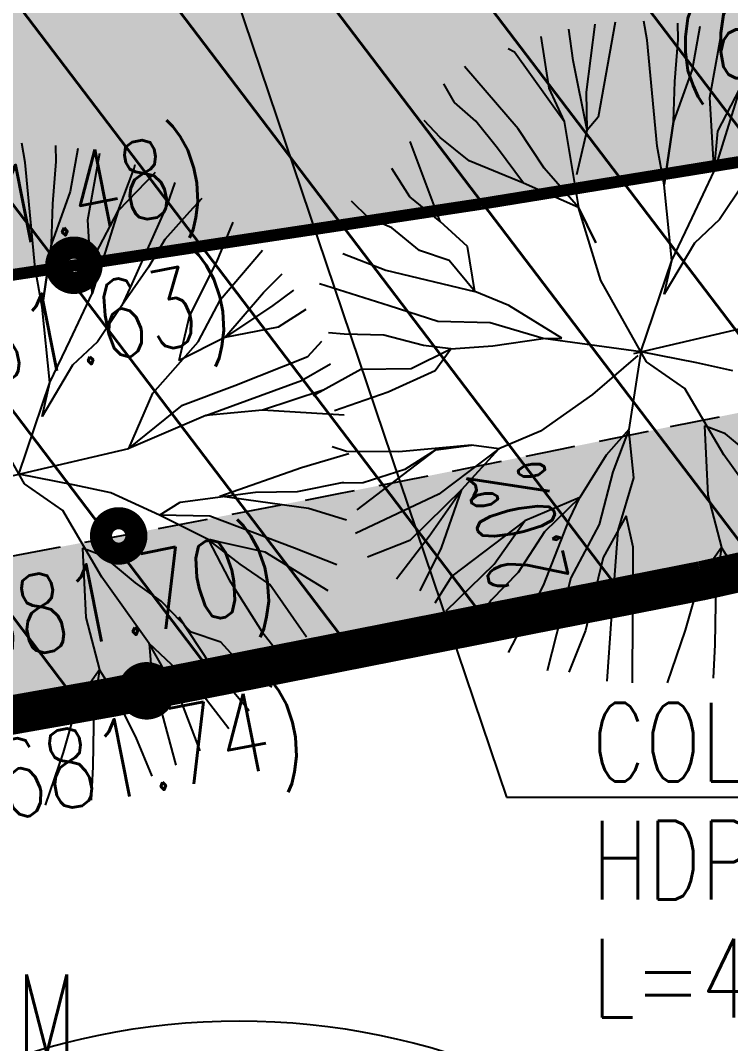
# Model space of a CAD drawing. Extents: x 352140 to 354978, y 6304672 to 6307963.
# Drawn here: x 352478.84 to 352487.87, y 6305970.32 to 6305983.32 of the extents above; entities that cross this region are included whole.
import ezdxf
from ezdxf import colors
from ezdxf.entities.mleader import LeaderData, LeaderLine
from ezdxf.enums import TextEntityAlignment as Align
from ezdxf.math import Vec2, Vec3

# ---------------------------------------------------------------- set-up
doc = ezdxf.new("R2010")
doc.units = 0
for name, pattern in [('CENTER', [50.800000000000004, 31.75, -6.35, 6.35, -6.35]), ('CONTINUOS', [0]), ('DASHDOT', [1, 0.5, -0.25, 0, -0.25]), ('DASHED', [19.049999999999997, 12.7, -6.35])]:
    doc.linetypes.add(name, pattern=pattern)
doc.layers.get('0').update_dxf_attribs({"linetype": 'CONTINUOUS'})
for name, color, linetype in [('00-S2_ALL AREA APORTANTES', 150, 'CONTINUOUS'), ('02_Geo ext_Acotamiento', 7, 'CONTINUOUS'), ('02_Geo ext_Eje', 4, 'CONTINUOUS'), ('02_Geo ext_Geometria', 2, 'CONTINUOUS'), ('03_Pav ext_Escurrimiento', 2, 'CONTINUOUS'), ('03_Pav ext_HCV', 34, 'CONTINUOUS'), ('03_Pav ext_Vereda HC', 42, 'CONTINUOUS'), ('03_Pav proy_Solera Tipo A', 1, 'CONTINUOUS'), ('03_S2_Pav ext_Borde vereda', 7, 'CONTINUOUS'), ('03_S3_Pav ext_Cota', 2, 'CONTINUOUS'), ('05_All ext_Txt', 4, 'CONTINUOUS'), ('Paisajismo', 253, 'CONTINUOUS')]:
    doc.layers.add(name, color=color, linetype=linetype)
doc.layers.add('0_ASD_LINEA OFICIAL', color=253, linetype='DASHDOT', lineweight=20)
doc.styles.add('JPG_2MM', font='simplex.shx', dxfattribs={"height": 1})
doc.styles.add('ROMANS', font='romans.shx', dxfattribs={"width": 0.75})
doc.dimstyles.new('Principal', dxfattribs={"dimscale": 0, "dimtxt": 2, "dimasz": 2, "dimexe": 1, "dimexo": 1, "dimtad": 1, "dimrnd": 0.05, "dimzin": 1, "dimtxsty": 'ROMANS', "dimcen": 2.5, "dimclrt": 2, "dimaunit": 2, "dimadec": 0, "dimazin": 0, "dimtfac": 1, "dimtmove": 0, "dimatfit": 3, "dimfxl": 1, "dimfxlon": 1, "dimarcsym": 0})

# ---------------------------------------------------------------- blocks, each defined once
blk = doc.blocks.new('_Dot')
at = {"color": 0, "linetype": 'ByBlock', "lineweight": -2}
blk.add_line((-0.5, 0), (-1, 0), dxfattribs=at)
at = {"color": 0, "linetype": 'ByBlock', "const_width": 0.5}
blk.add_lwpolyline([(-0.25, 0, 1), (0.25, 0, 1)], format="xyb", close=True, dxfattribs=at)
blk = doc.blocks.new('*D1356')
at = {"layer": '02_Geo ext_Acotamiento', "color": 0, "lineweight": -2, "transparency": 16777216}
blk.add_line((352474.0926318229, 6305972.204620175), (352473.118785715, 6305978.179346178), dxfattribs=at)
at = {"layer": '02_Geo ext_Acotamiento', "color": 0, "transparency": 16777216}
blk.add_solid([(352473.2832816129, 6305978.206158067), (352472.954289817, 6305978.152534289), (352472.9579143815, 6305979.166321564)], dxfattribs=at)
at = {"layer": '02_Geo ext_Acotamiento', "color": 2, "transparency": 16777216, "insert": (352474.5820595946, 6305974.84452452), "char_height": 1, "attachment_point": 5, "rotation": 279.2574751368675, "style": 'ROMANS'}
blk.add_mtext('R765,10', dxfattribs=at)
blk = doc.blocks.new('*D1358')
at = {"layer": '02_Geo ext_Acotamiento', "color": 0, "lineweight": -2, "transparency": 16777216}
blk.add_line((352489.9611560942, 6305989.048844459), (352491.1275495391, 6305983.108705287), dxfattribs=at)
at = {"layer": '02_Geo ext_Acotamiento', "color": 0, "transparency": 16777216}
blk.add_solid([(352491.2910931937, 6305983.140818381), (352490.9640058842, 6305983.076592193), (352491.3202281024, 6305982.127443358)], dxfattribs=at)
at = {"layer": '02_Geo ext_Acotamiento', "color": 2, "transparency": 16777216, "insert": (352491.3387423675, 6305986.744307509), "char_height": 1, "attachment_point": 5, "rotation": 281.1091435164316, "style": 'ROMANS'}
blk.add_mtext('R144,40', dxfattribs=at)
blk = doc.blocks.new('A$C27410629')
at = {"true_color": 0x136734, "transparency": 33554559}
h = blk.add_hatch(dxfattribs=at)
h.set_pattern_fill('ANSI31', color=116, scale=0.5)
h.set_pattern_definition([(45, (-8759.562515186517, -519.1035735587502), (-1.122532015133644, 1.122532015133644), [])])
h.paths.add_polyline_path([(137.5068959888558, 1252.464406617455, 0.1176268807227723), (109.8147584422568, 1254.193915082657, 0.06692451075002814), (94.44469839795602, 1249.334472017372, 0.3153492887079504), (64.30173641118381, 1196.270282113329, 0.02268268711599586), (65.7292635223912, 1185.310127003227), (112.3603922077091, 1218.953454515778), (153.4782689701005, 1161.962272479494), (172.1053089193083, 1139.480769404351), (187.9579650288579, 1141.807885415954), (193.565073162812, 1120.465553675225), (224.197974734232, 1050.129297271156), (250.6203797236194, 989.4787086543838), (268.1526288855184, 972.7353945672494, 7.254700715645028e-06), (291.4898137452492, 983.2987389690225), (238.1945199318034, 1105.633967029937), (205.2934048173047, 1181.112163638985), (177.0531538182076, 1197.651557407602)])
at = {"layer": '0_ASD_LINEA OFICIAL', "ltscale": 8}
blk.add_lwpolyline([(105.3969465088849, 1035.562361611197, 0.5, 0.5, 0.02907839639481551), (96.49739032833118, 1087.586790840495, 0.5, 0.5, 0), (93.67239595213323, 1099.099954622301, 0.5, 0.5, -0.02489181545741437), (93.1686848455247, 1101.536063994684, 0.5, 0.5, 0.02800017550214639), (85.58360530758229, 1125.976145468789, 0.5, 0.5, 0), (80.53034666677559, 1140.452970316577, 0.5, 0.5, -0.01403462392197003), (70.93430501161492, 1165.446933883542, 0.5, 0.5, -0.04113116294258884), (65.72926351752159, 1185.310126999917, 0.5, 0.5, -0.02268268711599493), (64.30173641118381, 1196.270282113328, 0.5, 0.5, -0.3153492887079679), (94.44469839795784, 1249.334472017374, 0.5, 0.5, -0.06692451075014695), (109.8147584422877, 1254.193915082663, 0.5, 0.5, -0.1176268807226383), (137.5068959888558, 1252.464406617455, 0.5, 0.5, -0.04427558294686633), (147.2508640152264, 1248.520743937503, 0.5, 0.5, 0), (172.0219517330806, 1234.851772024538, 0.5, 0.5, 0.01750675280627598), (184.8220180485951, 1228.362281347178, 0.5, 0.5, -0.01158997276834812), (202.0240396122099, 1219.429553328131, 0.5, 0.5, 0.08945083964984361), (234.6303973079339, 1209.248334625051, 0.5, 0.5, 0.02074857105791634), (245.5796070346114, 1209.119370963424, 0.5, 0.5, 0.0292650525021234), (260.9574949201233, 1210.479643781589, 0.5, 0.5, 0.01455169345075628), (283.5421609954101, 1214.484549576147, 0.5, 0.5, 0.03211360147220694), (329.8150799274445, 1226.935406510711, 0.5, 0.5, 0.007917335729782708)], format="xyseb", dxfattribs=at)
at = {"layer": '0_ASD_LINEA OFICIAL', "ltscale": 8, "const_width": 0.5}
blk.add_lwpolyline([(250.6203797236194, 989.4787086543838), (268.1526288854875, 972.7353945673531, 7.254700715664111e-06), (291.4898137452146, 983.2987389692971), (291.4898137452146, 983.2987389692971), (238.1945199318034, 1105.633967029937), (205.2934048173047, 1181.112163638985), (177.0531538182076, 1197.651557407602), (137.6146324061954, 1252.315079214)], format="xyb", dxfattribs=at)
blk = doc.blocks.new('*D1442')
at = {"layer": '02_Geo ext_Acotamiento', "color": 0, "lineweight": -2, "transparency": 16777216}
blk.add_line((352488.1045138871, 6305991.360616763), (352486.3127571843, 6305997.142946308), dxfattribs=at)
at = {"layer": '02_Geo ext_Acotamiento', "color": 0, "transparency": 16777216}
blk.add_solid([(352486.4719560309, 6305997.192276876), (352486.1535583376, 6305997.093615741), (352486.0167737762, 6305998.098139389)], dxfattribs=at)
at = {"layer": '02_Geo ext_Acotamiento', "color": 2, "transparency": 16777216, "insert": (352488.2236923871, 6305994.04286041), "char_height": 1, "attachment_point": 5, "rotation": 287.2165161879462, "style": 'ROMANS'}
blk.add_mtext('R102,70', dxfattribs=at)
blk = doc.blocks.new('1.0 - LO RECABARREN LOTEO PARQUE - VEGETACION PROPUESTA ETAPA MUNICIPAL')
at = {"layer": 'Paisajismo', "color": 251}
for p, q in [((352486.0358609969, 6305982.407527259), (352486.1444507035, 6305983.268457776)), ((352486.4004913498, 6305983.296344578), (352486.1826728124, 6305982.088292455)), ((352486.8077964616, 6305983.066117146), (352486.7667036263, 6305983.308895748)), ((352487.2013441923, 6305983.075956286), (352487.1974401588, 6305983.282727638)), ((352485.86742445, 6305982.806856479), (352485.8134095424, 6305983.208510738)), ((352487.4766307314, 6305983.241791515), (352487.3779508055, 6305982.694498279)), ((352487.6059420884, 6305982.336544607), (352487.7546748146, 6305983.181658629)), ((352485.4572669865, 6305983.112606925), (352485.5572533869, 6305982.456987982)), ((352486.9337712289, 6305981.72008998), (352486.8077964616, 6305983.066117146)), ((352487.1580386916, 6305982.540659861), (352487.2013441923, 6305983.075956286)), ((352485.1212644824, 6305982.913521074), (352485.0403603283, 6305982.955717412)), ((352485.752199269, 6305982.033088179), (352485.1212644824, 6305982.913521074)), ((352486.0449774369, 6305981.924688753), (352485.86742445, 6305982.806856479)), ((352485.1663899745, 6305981.941854664), (352484.4838445727, 6305982.730684203)), ((352487.3779508055, 6305982.694498279), (352487.1409265652, 6305982.032583313)), ((352484.3589347179, 6305982.274019904), (352484.2209128969, 6305982.511929529)), ((352487.1409265652, 6305982.032583313), (352487.1580386916, 6305982.540659861)), ((352485.5572533869, 6305982.456987982), (352485.752199269, 6305982.033088179)), ((352486.0449774369, 6305981.924688753), (352486.0358609969, 6305982.407527259)), ((352487.9876499742, 6305982.44942855), (352487.6602654931, 6305981.401018072)), ((352487.7040754128, 6305981.909598698), (352487.9876499742, 6305982.44942855)), ((352484.6304410526, 6305982.038630593), (352484.3589347179, 6305982.274019904)), ((352487.6602654931, 6305981.401018072), (352487.6059420884, 6305982.336544607)), ((352484.1763614527, 6305981.829031416), (352483.9711340819, 6305982.046536043)), ((352484.903962662, 6305981.696387265), (352484.6304410526, 6305982.038630593)), ((352485.752199269, 6305982.033088179), (352485.9330593649, 6305980.94082626)), ((352486.1826728124, 6305982.088292455), (352486.0449774369, 6305981.924688753)), ((352487.022573754, 6305981.228635151), (352487.1409265652, 6305982.032583313)), ((352487.1409265652, 6305982.032583313), (352487.022573754, 6305981.228635151)), ((352485.4963312817, 6305981.440333882), (352485.1663899745, 6305981.941854664)), ((352485.9148790928, 6305981.358719544), (352486.0449774369, 6305981.924688753)), ((352487.6602654931, 6305981.401018072), (352487.7040754128, 6305981.909598698)), ((352478.89949069, 6305981.513574247), (352478.8583978546, 6305981.756352849)), ((352479.2930384206, 6305981.523413387), (352479.2891343872, 6305981.730184739)), ((352484.1763886676, 6305980.762382404), (352483.7938259252, 6305981.777485574)), ((352484.5439473806, 6305981.534089557), (352484.1763614527, 6305981.829031416)), ((352487.022573754, 6305981.228635151), (352486.9337712289, 6305981.72008998)), ((352479.5683249598, 6305981.689248616), (352479.4696450339, 6305981.14195538)), ((352479.6976363168, 6305980.784001708), (352479.8463690429, 6305981.629115731)), ((352485.2328974752, 6305981.248291975), (352484.903962662, 6305981.696387265)), ((352479.0254654573, 6305980.167547082), (352478.89949069, 6305981.513574247)), ((352479.2497329199, 6305980.988116962), (352479.2930384206, 6305981.523413387)), ((352480.2828275504, 6305981.435206383), (352480.2991354355, 6305981.487429099)), ((352485.2328974752, 6305981.248291975), (352484.5439473806, 6305981.534089557)), ((352480.0793442026, 6305980.896885651), (352480.2828275504, 6305981.435206383)), ((352480.551131094, 6305981.383754862), (352480.0793442026, 6305980.896885651)), ((352483.7883183305, 6305981.077062535), (352483.5603270459, 6305981.435016207)), ((352485.9330593649, 6305980.94082626), (352485.4963312817, 6305981.440333882)), ((352487.3776997141, 6305980.807759696), (352487.6602654931, 6305981.401018072)), ((352480.8011566466, 6305981.260025855), (352480.6998421774, 6305980.96392817)), ((352485.9330593649, 6305980.94082626), (352485.2328974752, 6305981.248291975)), ((352487.1208230053, 6305980.268430849), (352487.022573754, 6305981.228635151)), ((352488.0370431176, 6305981.247789271), (352487.7252598515, 6305980.787596631)), ((352479.4696450339, 6305981.14195538), (352479.2326207935, 6305980.480040414)), ((352484.1763886676, 6305980.762382404), (352483.7883183305, 6305981.077062535)), ((352479.2326207935, 6305980.480040414), (352479.2497329199, 6305980.988116962)), ((352480.6998421774, 6305980.96392817), (352480.2560424547, 6305979.969401493)), ((352481.1471335987, 6305981.053165106), (352480.9875312091, 6305980.887310816)), ((352483.2649179822, 6305980.810276385), (352483.0473094275, 6305981.019958016)), ((352486.1552074594, 6305980.490714736), (352485.9330593649, 6305980.94082626)), ((352485.9330593649, 6305980.94082626), (352486.1552074594, 6305980.490714736)), ((352486.2176798967, 6305980.010863067), (352485.9330593649, 6305980.94082626)), ((352480.0793442026, 6305980.896885651), (352479.7519597214, 6305979.848475173)), ((352479.7957696412, 6305980.357055799), (352480.0793442026, 6305980.896885651)), ((352480.9875312091, 6305980.887310816), (352480.6737303835, 6305980.533975221)), ((352483.5611023215, 6305980.682248157), (352483.2649179822, 6305980.810276385)), ((352487.1208230053, 6305980.268430849), (352487.3776997141, 6305980.807759696)), ((352479.7519597214, 6305979.848475173), (352479.6976363168, 6305980.784001708)), ((352481.3367688174, 6305980.251437216), (352481.5430873725, 6305980.754752561)), ((352483.9137040739, 6305980.394945507), (352483.5611023215, 6305980.682248157)), ((352484.524249875, 6305980.446943087), (352484.1763886676, 6305980.762382404)), ((352487.7252598515, 6305980.787596631), (352487.4104502436, 6305980.48768956)), ((352479.1142679824, 6305979.676092252), (352479.2326207935, 6305980.480040414)), ((352479.2326207935, 6305980.480040414), (352479.1142679824, 6305979.676092252)), ((352480.6737303835, 6305980.533975221), (352480.4667140456, 6305980.182655817)), ((352484.617903371, 6305979.873762664), (352484.524249875, 6305980.446943087)), ((352487.4104502436, 6305980.48768956), (352487.0221065265, 6305979.838986428)), ((352479.7519597214, 6305979.848475173), (352479.7957696412, 6305980.357055799)), ((352481.3824669322, 6305979.772365519), (352481.9143930608, 6305980.397466667)), ((352482.9371022834, 6305980.356600134), (352483.4841128701, 6305980.145548178)), ((352484.2899795659, 6305980.268429473), (352483.9137040739, 6305980.394945507)), ((352479.1142679824, 6305979.676092252), (352479.0254654573, 6305980.167547082)), ((352480.4667140456, 6305980.182655817), (352480.128737346, 6305979.695246372)), ((352480.9877956392, 6305979.560582662), (352481.3367688174, 6305980.251437216)), ((352484.617903371, 6305979.873762664), (352484.2899795659, 6305980.268429473)), ((352486.7274656488, 6305979.104901094), (352487.1208230053, 6305980.268430849)), ((352487.0221065265, 6305979.838986428), (352487.1208230053, 6305980.268430849)), ((352481.927407943, 6305979.860080085), (352482.1655797361, 6305980.097271711)), ((352483.4841128701, 6305980.145548178), (352484.617903371, 6305979.873762664)), ((352480.2560424547, 6305979.969401493), (352480.128737346, 6305979.695246372)), ((352482.3124424993, 6305979.891607477), (352482.0313509239, 6305979.680913702)), ((352483.5263714223, 6305979.692810819), (352482.6398360211, 6305979.970035384)), ((352486.797978064, 6305978.979590477), (352486.2176798967, 6305980.010863067)), ((352479.4693939424, 6305979.255216797), (352479.7519597214, 6305979.848475173)), ((352481.09889243, 6305979.232532592), (352481.3824669322, 6305979.772365519)), ((352481.435421457, 6305979.287278092), (352481.927407943, 6305979.860080085)), ((352484.617903371, 6305979.873762664), (352484.617903371, 6305979.873762664)), ((352485.0485787165, 6305979.694829255), (352484.617903371, 6305979.873762664)), ((352479.2125172336, 6305978.71588795), (352479.1142679824, 6305979.676092252)), ((352480.128737346, 6305979.695246372), (352479.8169540799, 6305979.235053732)), ((352482.0313509239, 6305979.680913702), (352481.435421457, 6305979.287278092)), ((352482.4668109875, 6305979.642753386), (352482.1167087461, 6305979.420894727)), ((352484.144426829, 6305979.490689998), (352483.5263714223, 6305979.692810819)), ((352485.724062659, 6305979.279999381), (352485.0485787165, 6305979.694829255)), ((352480.8576972846, 6305978.994613966), (352480.9877956392, 6305979.560582662)), ((352482.1167087461, 6305979.420894727), (352481.435421457, 6305979.287278092)), ((352484.812344834, 6305979.47657866), (352484.144426829, 6305979.490689998)), ((352485.4837936575, 6305979.27546288), (352484.812344834, 6305979.47657866)), ((352486.6357804265, 6305979.083423176), (352488.1247351127, 6305979.432221441)), ((352479.2125172336, 6305978.71588795), (352479.4693939424, 6305979.255216797)), ((352481.435421457, 6305979.287278092), (352480.8576972846, 6305978.994613966)), ((352482.4911482005, 6305979.04502939), (352482.6694601905, 6305979.240640808)), ((352482.95647472, 6305979.330567989), (352482.7550458657, 6305979.346889863)), ((352483.4594772862, 6305979.319939594), (352482.95647472, 6305979.330567989)), ((352483.9647585913, 6305979.188601437), (352483.4594772862, 6305979.319939594)), ((352484.8445887187, 6305979.183224281), (352485.4837936575, 6305979.27546288)), ((352485.4837936575, 6305979.27546288), (352485.724062659, 6305979.279999381)), ((352486.7274656488, 6305979.104901094), (352485.4837936575, 6305979.27546288)), ((352479.8169540799, 6305979.235053732), (352479.5021444719, 6305978.935146661)), ((352480.523673069, 6305978.580301076), (352481.09889243, 6305979.232532592)), ((352483.808467689, 6305978.896423506), (352484.3111640047, 6305979.146427406)), ((352484.3111640047, 6305979.146427406), (352483.9647585913, 6305979.188601437)), ((352484.1115704137, 6305978.869366121), (352484.3111640047, 6305979.146427406)), ((352484.3111640047, 6305979.146427406), (352484.8445887187, 6305979.183224281)), ((352481.5633270281, 6305978.680103599), (352482.4911482005, 6305979.04502939)), ((352486.6896781457, 6305979.057718568), (352486.1114325037, 6305978.565769548)), ((352486.7274656488, 6305979.104901094), (352486.5738495998, 6305978.120194526)), ((352487.4392005031, 6305978.964975104), (352486.7274656488, 6305979.104901094)), ((352487.2850731647, 6305978.64137654), (352486.797978064, 6305978.979590477)), ((352479.5021444719, 6305978.935146661), (352479.1138007549, 6305978.28644353)), ((352482.411092111, 6305978.742186827), (352482.7823984536, 6305978.955159201)), ((352482.5597820617, 6305978.552158668), (352483.1677496097, 6305978.884326155)), ((352483.1677496097, 6305978.884326155), (352483.808467689, 6305978.896423506)), ((352483.5133614614, 6305978.596440259), (352484.1115704137, 6305978.869366121)), ((352487.895058274, 6305978.86668698), (352487.4392005031, 6305978.964975104)), ((352478.8191598772, 6305977.552358195), (352479.2125172336, 6305978.71588795)), ((352479.1138007549, 6305978.28644353), (352479.2125172336, 6305978.71588795)), ((352481.1966372621, 6305978.299044089), (352482.411092111, 6305978.742186827)), ((352480.900452921, 6305978.427072318), (352481.5633270281, 6305978.680103599)), ((352482.6860940825, 6305978.621129587), (352481.916435486, 6305978.366082117)), ((352482.8339734107, 6305978.362233275), (352483.5133614614, 6305978.596440259)), ((352487.7817516475, 6305977.795593168), (352487.2850731647, 6305978.64137654)), ((352478.8896722923, 6305977.427047579), (352478.3093741251, 6305978.458320168)), ((352480.2164293411, 6305977.879678542), (352480.523673069, 6305978.580301076)), ((352486.1114325037, 6305978.565769548), (352485.4525935175, 6305978.099024173)), ((352480.2164293411, 6305977.879678542), (352480.900452921, 6305978.427072318)), ((352481.916435486, 6305978.366082117), (352481.1966372621, 6305978.299044089)), ((352481.916435486, 6305978.366082117), (352481.1966372621, 6305978.299044089)), ((352482.9563158083, 6305978.300055645), (352481.916435486, 6305978.366082117)), ((352481.1966372621, 6305978.299044089), (352480.2164293411, 6305977.879678542)), ((352485.4525935175, 6305978.099024173), (352484.922697276, 6305977.875228961)), ((352486.5738495998, 6305978.120194526), (352486.2862399193, 6305977.794078768)), ((352486.5738495998, 6305978.120194526), (352486.3703639653, 6305977.581876827)), ((352486.5738495998, 6305978.120194526), (352486.5738495998, 6305978.120194526)), ((352486.638843899, 6305977.50677616), (352486.5738495998, 6305978.120194526)), ((352487.5344211867, 6305978.16505633), (352487.5777616497, 6305977.283988193)), ((352487.8034033137, 6305978.063239822), (352487.5344211867, 6305978.16505633)), ((352488.2104094908, 6305977.723513732), (352487.8034033137, 6305978.063239822)), ((352478.7274746549, 6305977.530880277), (352480.2164293411, 6305977.879678542)), ((352482.4118790164, 6305977.635302084), (352483.0150577656, 6305977.816084544)), ((352482.9845837618, 6305977.841814693), (352482.8025001292, 6305977.898753434)), ((352483.6484254503, 6305977.834223602), (352482.9845837618, 6305977.841814693)), ((352483.1192679055, 6305977.0997159), (352484.1218013462, 6305977.860107304)), ((352484.5746350044, 6305977.922104793), (352483.6484254503, 6305977.834223602)), ((352484.1218013462, 6305977.860107304), (352483.7258917492, 6305977.612119636)), ((352484.1218013462, 6305977.860107304), (352484.5746350044, 6305977.922104793)), ((352484.5746350044, 6305977.922104793), (352484.1218013462, 6305977.860107304)), ((352484.922697276, 6305977.875228961), (352484.1590891306, 6305977.299610307)), ((352484.4517427108, 6305977.358583448), (352484.922697276, 6305977.875228961)), ((352484.922697276, 6305977.875228961), (352484.5746350044, 6305977.922104793)), ((352486.2862399193, 6305977.794078768), (352485.9492720003, 6305977.2532408)), ((352488.3852169063, 6305976.951822952), (352487.7817516475, 6305977.795593168)), ((352479.5308947315, 6305977.412432205), (352478.8191598772, 6305977.552358195)), ((352481.3728819421, 6305977.273552049), (352482.4118790164, 6305977.635302084)), ((352483.7258917492, 6305977.612119636), (352483.1949867288, 6305977.441752947)), ((352486.3703639653, 6305977.581876827), (352486.1960981012, 6305976.910490362)), ((352479.376767393, 6305977.088833641), (352478.8896722923, 6305977.427047579)), ((352482.3632513687, 6305977.332289258), (352482.9485563016, 6305977.450235498)), ((352483.1949867288, 6305977.441752947), (352482.9013265954, 6305977.436208372)), ((352486.4378802432, 6305976.834885615), (352486.638843899, 6305977.50677616)), ((352479.9867525023, 6305977.314144081), (352479.5308947315, 6305977.412432205)), ((352480.606321107, 6305977.031878937), (352479.9867525023, 6305977.314144081)), ((352480.8702615616, 6305977.197205088), (352481.8293200081, 6305977.32220814)), ((352481.8293200081, 6305977.32220814), (352482.3632513687, 6305977.332289258)), ((352484.1590891306, 6305977.299610307), (352483.1003076557, 6305976.7985914)), ((352484.4517427108, 6305977.358583448), (352483.7903264129, 6305976.70987716)), ((352484.035694649, 6305976.762804803), (352484.4517427108, 6305977.358583448)), ((352484.1943236919, 6305976.616877767), (352484.4517427108, 6305977.358583448)), ((352480.606321107, 6305977.031878937), (352480.8702615616, 6305977.197205088)), ((352482.502174922, 6305977.11374471), (352481.3728819421, 6305977.273552049)), ((352485.9492720003, 6305977.2532408), (352485.2538055669, 6305976.958888511)), ((352485.9492720003, 6305977.2532408), (352485.5035020306, 6305976.817243689)), ((352485.8167427195, 6305976.969517287), (352485.9492720003, 6305977.2532408)), ((352487.5777616497, 6305977.283988193), (352487.7505515075, 6305976.619154461)), ((352479.8734458758, 6305976.243050269), (352479.376767393, 6305977.088833641)), ((352481.2263963006, 6305976.722901111), (352480.606321107, 6305977.031878937)), ((352481.2475436052, 6305977.017260489), (352480.606321107, 6305977.031878937)), ((352482.982460069, 6305976.967514461), (352482.502174922, 6305977.11374471)), ((352482.3234765698, 6305976.609994538), (352481.2475436052, 6305977.017260489)), ((352485.2538055669, 6305976.958888511), (352484.3217902858, 6305976.257026096)), ((352484.861963535, 6305976.408103403), (352485.2538055669, 6305976.958888511)), ((352485.4905330635, 6305976.138214706), (352485.8167427195, 6305976.969517287)), ((352486.1960981012, 6305976.910490362), (352485.8349565949, 6305976.235575511)), ((352486.5397593005, 6305977.023419609), (352486.2480617451, 6305976.494650357)), ((352486.6277757137, 6305976.622572495), (352486.5397593005, 6305977.023419609)), ((352485.5035020306, 6305976.817243689), (352485.16602975, 6305976.303118445)), ((352486.3522779632, 6305975.710867316), (352486.4378802432, 6305976.834885615)), ((352481.949493759, 6305976.55992281), (352481.2263963006, 6305976.722901111)), ((352481.2263963006, 6305976.722901111), (352481.4935387772, 6305976.209181149)), ((352481.6328958887, 6305976.409887702), (352481.2263963006, 6305976.722901111)), ((352483.7903264129, 6305976.70987716), (352483.251292715, 6305976.498445232)), ((352483.618637803, 6305976.220454683), (352484.035694649, 6305976.762804803)), ((352479.6261154151, 6305976.612513431), (352479.6694558781, 6305975.731445294)), ((352479.895097542, 6305976.510696923), (352479.6261154151, 6305976.612513431)), ((352480.3021037192, 6305976.170970833), (352479.895097542, 6305976.510696923)), ((352482.753065969, 6305976.069289237), (352481.949493759, 6305976.55992281)), ((352482.861991445, 6305976.398831604), (352482.3234765698, 6305976.609994538)), ((352483.9231109286, 6305976.068369737), (352484.1943236919, 6305976.616877767)), ((352486.6224743256, 6305974.902034513), (352486.6277757137, 6305976.622572495)), ((352487.7505515075, 6305976.619154461), (352487.4797782938, 6305976.236150147)), ((352487.7505515075, 6305976.619154461), (352487.6790372411, 6305976.163498321)), ((352487.8993222953, 6305976.38494935), (352487.7505515075, 6305976.619154461)), ((352482.0116910745, 6305976.149801855), (352481.6328958887, 6305976.409887702)), ((352484.2497276361, 6305975.812905953), (352484.861963535, 6305976.408103403)), ((352486.2480617451, 6305976.494650357), (352486.0242764096, 6305975.564654406)), ((352484.3217902858, 6305976.257026096), (352484.1070938186, 6305975.910839618)), ((352485.16602975, 6305976.303118445), (352484.825531131, 6305975.949278772)), ((352480.4769111347, 6305975.399280054), (352479.8734458758, 6305976.243050269)), ((352480.627001184, 6305975.936589594), (352480.3021037192, 6305976.170970833)), ((352481.4935387772, 6305976.209181149), (352481.9081715359, 6305975.552869731)), ((352482.4767887159, 6305975.479470849), (352482.0116910745, 6305976.149801855)), ((352485.0440743738, 6305975.284516161), (352485.4905330635, 6305976.138214706)), ((352485.8349565949, 6305976.235575511), (352485.5367918857, 6305975.054096266)), ((352487.4797782938, 6305976.236150147), (352487.291264765, 6305975.568450769)), ((352487.6790372411, 6305976.163498321), (352487.6669667871, 6305975.388279114)), ((352481.0083205184, 6305975.542934018), (352480.627001184, 6305975.936589594)), ((352484.825531131, 6305975.949278772), (352484.5137478632, 6305975.489086132)), ((352479.6694558781, 6305975.731445294), (352479.8422457358, 6305975.066611562)), ((352481.2523070964, 6305975.137977458), (352480.8589184651, 6305975.734313333)), ((352486.297755727, 6305974.922741357), (352486.3522779632, 6305975.710867316)), ((352481.3845937814, 6305975.416417942), (352481.0083205184, 6305975.542934018)), ((352481.9081715359, 6305975.552869731), (352482.2490885978, 6305975.121165145)), ((352486.0242764096, 6305975.564654406), (352485.8129986155, 6305975.037403041)), ((352487.291264765, 6305975.568450769), (352487.0625409893, 6305974.899992185)), ((352481.1180303835, 6305974.793309379), (352480.4769111347, 6305975.399280054)), ((352480.4769111347, 6305975.399280054), (352480.511084826, 6305974.983104671)), ((352480.8637765604, 6305974.711766019), (352480.4769111347, 6305975.399280054)), ((352481.7664153056, 6305974.996046525), (352481.3845937814, 6305975.416417942)), ((352487.6669667871, 6305975.388279114), (352487.648341461, 6305974.96034689)), ((352481.7462200582, 6305974.54353906), (352481.2523070964, 6305975.137977458)), ((352479.8422457358, 6305975.066611562), (352479.5714725222, 6305974.683607249)), ((352479.8422457358, 6305975.066611562), (352479.7707314695, 6305974.610955422)), ((352479.9910165236, 6305974.832406451), (352479.8422457358, 6305975.066611562)), ((352480.511084826, 6305974.983104671), (352480.8162534495, 6305973.852800392)), ((352482.0352206824, 6305974.844579849), (352481.7664153056, 6305974.996046525)), ((352480.304365258, 6305974.214433797), (352479.9910165236, 6305974.832406451)), ((352481.1254809459, 6305974.037248836), (352480.8637765604, 6305974.711766019)), ((352481.4890349653, 6305974.317303658), (352481.1180303835, 6305974.793309379)), ((352479.5714725222, 6305974.683607249), (352479.3829589934, 6305974.015907871)), ((352479.7707314695, 6305974.610955422), (352479.7586610154, 6305973.835736215)), ((352480.5149105592, 6305973.715272905), (352480.304365258, 6305974.214433797)), ((352479.3829589934, 6305974.015907871), (352479.1542352177, 6305973.347449286)), ((352479.7586610154, 6305973.835736215), (352479.7400356894, 6305973.407803991))]:
    blk.add_line(p, q, dxfattribs=at)

msp = doc.modelspace()

# ---------------------------------------------------------------- hatches: boundary and pattern name
at = {"layer": '00-S2_ALL AREA APORTANTES', "linetype": 'DASHED', "lineweight": 40, "ltscale": 0.25}
h = msp.add_hatch(dxfattribs=at)
h.set_pattern_fill('ANSI31', color=82, scale=0.5, angle=82.24516604670926)
h.set_pattern_definition([(127.2451660467093, (0, 0), (-1.263734244477452, -0.9607975902004564), [])])
edge = h.paths.add_edge_path()
edge.add_arc((352413.8134982, 6306342.279044189), 360.9256369797264, 281.37553713483646, 284.3019380296664, ccw=False)
edge.add_arc((352407.4100762531, 6306362.190923826), 381.7165956988526, 278.3879467823999, 281.72831033141125, ccw=False)
edge.add_arc((352445.6213531102, 6306102.766563288), 119.4932268765314, 277.3612650986669, 278.40759328874447, ccw=False)
edge.add_line((352460.9314402923, 6305984.258198605), (352462.5330051501, 6305971.861223469))
edge.add_arc((352445.6213557394, 6306102.766504142), 131.9931679817254, 277.3612674818978, 278.4075959154779)
edge.add_arc((352407.4227247122, 6306362.119686132), 394.1442742105093, 278.3882614798632, 281.7230285932214)
edge.add_arc((352413.8134982497, 6306342.279043974), 373.4256367593062, 281.3814494473771, 284.3019380304471)
edge.add_line((352506.0615015624, 6305980.426847527), (352507.8228342526, 6305980.87996712))
edge.add_line((352507.8228342526, 6305980.87996712), (352504.6702179839, 6305992.999751406))
edge.add_line((352504.6702179839, 6305992.999751406), (352502.973604193, 6305992.539439728))
at = {"layer": '03_Pav ext_HCV'}
h = msp.add_hatch(dxfattribs=at)
h.set_pattern_fill('SWAMP', color=256, scale=0.025, angle=-5.87842838446813e-10, style=0)
h.set_pattern_definition([(359.9999999994121, (0, 0), (0.3175000000056422, 0.5499261309017425), [0.079375, -0.555625]), (90, (0.0396875, -4.071855352894005e-13), (-0.3174999999943578, 0.5499261309082575), [0.0396875, -1.06016476181]), (90, (0.049609375, -5.089819191117507e-13), (-0.3174999999943578, 0.5499261309082575), [0.03175, -1.06810226181]), (90, (0.029765625, -3.053891514670504e-13), (-0.3174999999943578, 0.5499261309082575), [0.03175, -1.06810226181]), (59.99999999941215, (0.05953125000000001, -6.107783029341008e-13), (-0.3174999995629745, 0.5499261311573168), [0.0254, -0.6096]), (119.9999999994121, (0.01984375, -2.035927676447003e-13), (-0.6349999995686166, 2.555744082988348e-10), [0.0254, -0.6095999999999999])])
h.paths.add_polyline_path([(352360.868372727, 6306028.31840835, 0.2867501767208371), (352276.1412867496, 6306023.175510557, 0.01869958964940587), (352271.7705830562, 6306019.63894139, 0.1387730875209856), (352249.4208122046, 6305985.325619695, 0.08211699766830355), (352247.1096555825, 6305968.544474194), (352254.11489188, 6305968.473110226, -0.0849190631894005), (352256.1782145034, 6305983.480684427, -0.1378571209184878), (352276.3741181307, 6306014.365663016, -0.08216666129112944), (352277.762515263, 6306015.224032857), (352283.6096528716, 6306017.625902134, -0.7562922686620178), (352284.3226251645, 6306016.717655372), (352280.5182882363, 6306011.50930614, -0.05613840177760803), (352279.7611070714, 6306010.685063163, 0.1378525137337985), (352260.9870741788, 6305982.104565816), (352259.4697379309, 6305977.322016968, 0.03125424276533748), (352257.2518488735, 6305968.441153317), (352264.3677510897, 6305968.368661969, -0.02665530429574394), (352266.1419831768, 6305975.205145839), (352267.6593194248, 6305979.987694686, -0.1347586241790884), (352283.8411908795, 6306004.95120816, 0.05309188545623043), (352286.6875024904, 6306008.087643748), (352291.8375113436, 6306015.138292825, -0.1315344263085925), (352295.8643306832, 6306018.383788061, -0.2245901210606135), (352352.3677380227, 6306016.96834866, -0.1771469914567127), (352353.7775416014, 6306015.464844507), (352355.0256382796, 6306012.534005799, 0.1587547824207233), (352356.2473872155, 6306011.133888852), (352356.61527247, 6306010.904603812, 0.03127920765357715), (352404.2635354987, 6305985.296902456, 0.1549179150466921), (352406.0652175725, 6305985.073782303), (352409.3647523095, 6305985.688455695, -0.1516099281221849), (352411.13108648, 6305985.481296828, 0.09607903957190114), (352450.5630709757, 6305976.410355219, 0.02015954793188863), (352451.6638567296, 6305976.417867715, 0.03045081609371835), (352465.8170346431, 6305977.967684446, -0.006248532946582673), (352484.699637598, 6305980.9866748, 0.02063806963239873), (352496.4057222297, 6305983.221488672, 0.002065357639369774), (352497.5663418849, 6305983.498192595), (352495.9099347821, 6305990.600186132), (352492.9982529592, 6305990.597078585, -0.7874431456719597), (352492.7225948891, 6305991.73057545), (352495.3422021209, 6305993.034390673), (352493.6820656086, 6306000.152374386, 0.03088089592298866), (352481.5194309896, 6305996.589871377, -0.06443924997046216), (352455.7354173818, 6305990.740502411), (352459.2428169689, 6305990.830949344), (352455.7354173818, 6305990.740502411, -0.01148082269427051), (352451.0179998683, 6305990.402995264, -0.02776823934322075), (352440.8206754049, 6305991.327020614), (352444.24992591, 6305990.587070875), (352440.8206754049, 6305991.327020614, -0.07020690110198488), (352416.0878331155, 6305998.601983743), (352416.6023085983, 6305998.041795899), (352413.0038271977, 6305999.99411206, -0.03572216795586271)])
at = {"layer": '03_Pav ext_Vereda HC'}
h = msp.add_hatch(dxfattribs=at)
h.set_pattern_fill('DOTS', color=256, scale=0.2, style=0)
h.set_pattern_definition([(0, (0, 0), (0.15875, 0.3175), [0, -0.3175])])
h.paths.add_polyline_path([(352533.7781987465, 6305988.647630177, 0.001234498587345054), (352535.675126165, 6305989.286498093), (352535.0273047538, 6305991.17866681, -0.001236873237655371), (352533.135689451, 6305990.541615871, -0.02053009870907239), (352503.8853697219, 6305981.940228953), (352503.2840382411, 6305984.518491437), (352499.4039184833, 6305983.544208242), (352499.9993888386, 6305980.991075858, -0.008887102906639828), (352487.1047705442, 6305978.156272031, -0.01455549524336389), (352464.6282001356, 6305974.170378275, -0.008990183444713605), (352459.9926205119, 6305973.570179023), (352460.1984365283, 6305971.58073849, 0.009019331760126793), (352464.9206284034, 6305972.191872346, 0.01455169346436648), (352487.5052945014, 6305976.196778146, 0.03211359260083807)])
h.paths.add_polyline_path([(352453.0159213872, 6305972.983824089, -0.006800505392013569), (352449.4833227422, 6305972.830716716, -0.009066641678675507), (352444.7696182578, 6305972.776126778), (352444.5771080579, 6305970.777466943, 0.01638310348206576), (352453.2219476647, 6305970.992351152)])
h.paths.add_polyline_path([(352389.6460369565, 6305991.879874823, -0.01753322086345317), (352376.9513572304, 6305998.31509122), (352352.1532079588, 6306011.99899601, 0.04440363374849853), (352342.0535807689, 6306016.089608755, 0.1133237876608219), (352314.4714570942, 6306018.047333277), (352314.9360717349, 6306016.097052595, -0.1572406347358349), (352351.2139975071, 6306010.232972499), (352375.9850852466, 6305996.564000573, 0.01750636999426037), (352388.7848668274, 6305990.074641938, -0.0115901603268221), (352405.9871731158, 6305981.141781882, 0.08676206377402094), (352437.5751283566, 6305971.093253941), (352437.7670282808, 6305973.085577833, -0.0864982168626583), (352406.9311932966, 6305982.905094895, 0.01159024218480682)])
h.paths.add_polyline_path([(352298.9308368328, 6306011.291528256, -0.04076991370934013), (352308.0869286793, 6306014.635858133), (352307.6251471448, 6306016.57596012, 0.04303443395370096), (352297.5531387314, 6306012.854879401, 0.2722251189562815), (352266.1428912832, 6305966.550484804), (352264.4334961653, 6305966.567898809, 0.01531595787327513), (352263.8567137016, 6305962.573567073), (352266.0299973136, 6305962.551427328, 0.02154698335859366), (352266.2729303729, 6305957.80291892, 0.06328346041658212), (352273.0108519612, 6305926.495241333, 0.007703608626722357), (352278.1261176605, 6305912.650623268), (352279.9891282905, 6305913.378097652, -0.007677046379327455), (352274.9122720578, 6305927.117035691, -0.06339052285138146), (352268.2648698924, 6305957.982510693, -0.3183358391945924)])

# ---------------------------------------------------------------- linework, layer by layer
at = {"layer": '02_Geo ext_Eje', "linetype": 'CENTER', "ltscale": 0.1, "const_width": 0.3, "flags": 128}
msp.add_lwpolyline([(352349.7941651538, 6305360.986179136), (352333.730647102, 6305385.38433976), (352322.6458402493, 6305532.966928915), (352325.4724959098, 6305533.689154229), (352324.9782857499, 6305541.216464717, -0.0430730453013547), (352325.4043864983, 6305548.019489972), (352326.0198571174, 6305553.01487301, 0.05674665632110694), (352326.2788606426, 6305558.677124443, 0.05308272784427227), (352322.9614058803, 6305581.537460914, -0.01173297564317641), (352321.9004653953, 6305586.060311737, -0.03774260609729224), (352321.6830361507, 6305587.704308246), (352320.6277056487, 6305606.515025469), (352318.8943534349, 6305637.411035581), (352316.7892697772, 6305667.786964302, -0.01839968131736236), (352316.3436445606, 6305681.538049384, 0.0170041331631064), (352316.1500777049, 6305688.998236747), (352315.31378516, 6305703.522596605), (352312.6918374834, 6305750.37859157), (352311.4519553233, 6305772.385277696, 0.01375160255981204), (352309.3617608073, 6305797.274554484, 0.02907839639481551), (352300.4622046267, 6305849.298983713), (352297.6372102505, 6305860.812147494, -0.02489181545741437), (352297.1334991439, 6305863.248256867, 0.02800017550214639), (352289.5484196059, 6305887.688338341), (352284.4951609651, 6305902.165163189, -0.01403462392197003), (352274.89911931, 6305927.159126756, -0.04113116294258884), (352269.6940778159, 6305947.022319873, -0.02268268711599493), (352268.2665507096, 6305957.982474986, -0.3153492887079679), (352298.4095126963, 6306011.04666489, -0.06692451075014695), (352313.7795727407, 6306015.906107956, -0.1176268807226383), (352341.4717102872, 6306014.17659949, -0.04427558294686633), (352351.2156783136, 6306010.23293681), (352375.9867660315, 6305996.563964897, 0.01750675280627598), (352388.786832347, 6305990.07447422, -0.01158997276834812), (352405.9888539106, 6305981.141746201, 0.08945083964984361), (352438.5952116063, 6305970.960527497, 0.02074857105791634), (352449.544421333, 6305970.831563836, 0.0292650525021234), (352464.9223092185, 6305972.191836654, 0.01455169345075628), (352487.5069752938, 6305976.196742449, 0.03211360147220694), (352533.7798942258, 6305988.647599383, 0.007917335729782708), (352545.8890500274, 6305992.906879501, -0.04034445951146756), (352609.0597757554, 6306011.041688719), (352610.0312597433, 6306011.236337244), (352708.3522053605, 6306025.119196359)], format="xyb", dxfattribs=at)
at = {"layer": '02_Geo ext_Geometria'}
msp.add_circle((352481.6191331109, 6305961.753892669), 8.850000000031127, dxfattribs=at)
at = {"layer": '03_Pav ext_Escurrimiento'}
msp.add_lwpolyline([(352484.117647126, 6305977.607011601, 0, 0.399872795364281, 0), (352484.3068585849, 6305976.74480266, 0, 0, 0), (352484.5098959809, 6305975.819590992, 0, 0, 0)], format="xyseb", dxfattribs=at)
at = {"layer": '03_Pav proy_Solera Tipo A', "linetype": 'CONTINUOS', "ltscale": 0.1}
msp.add_lwpolyline([(352264.0281204327, 6305966.572028466, 0.15, 0.15, -0.0335574034112401), (352266.1419831758, 6305975.205145836, 0.15, 0.15, 0), (352267.6593194267, 6305979.987694693, 0.15, 0.15, -0.1347579434719228), (352283.8410786806, 6306004.951108202, 0.15, 0.15, 0.05309515856015185), (352286.6875678708, 6306008.087733258, 0.15, 0.15, 0), (352291.8374797381, 6306015.138249555, 0.15, 0.15, -0.1315357890935337), (352295.8643306838, 6306018.383788061, 0.15, 0.15, -0.2245901210570153), (352352.3677380225, 6306016.96834866, 0.15, 0.15, -0.1771469914693911), (352353.7775416014, 6306015.464844507, 0.15, 0.15, 0), (352355.0256382797, 6306012.534005799, 0.15, 0.15, 0.1490816954832991), (352356.1511629222, 6306011.193860788, 0.15, 0.15, 0), (352356.6152724701, 6306010.904603812, 0.15, 0.15, 0.03127920765324992), (352404.2635354982, 6305985.296902456, 0.15, 0.15, 0.1549219160195402), (352406.0652636653, 6305985.07379089, 0.15, 0.15, 0), (352409.3647523085, 6305985.688455695, 0.15, 0.15, -0.1516099280821752), (352411.1310864787, 6305985.481296829, 0.15, 0.15, 0.09600108608075081), (352450.5302618403, 6305976.411493857, 0.15, 0.15, 0.02076076245267907), (352451.6638567296, 6305976.417867715, 0.15, 0.15, 0.03092217794464216), (352466.0342140601, 6305978.005164503, 0.15, 0.15, -0.006176517371392956), (352484.699637598, 6305980.9866748, 0.15, 0.15, 0.02063806963239604), (352496.4057222297, 6305983.221488672, 0.15, 0.15, 0.005181598086193153), (352499.3130523285, 6305983.933805004, 0, 0, 0)], format="xyseb", dxfattribs=at)
at = {"layer": '03_S2_Pav ext_Borde vereda', "linetype": 'DASHED', "ltscale": 0.05}
msp.add_lwpolyline([(352458.9983251531, 6305973.463447885, 0.01091357060977221), (352464.6282001357, 6305974.170378275, 0.01455549524332661), (352487.1047705442, 6305978.156272031, 0.00888710290664216), (352499.9993888386, 6305980.991075858), (352499.3130523297, 6305983.933804999)], format="xyb", dxfattribs=at)
at = {"layer": '03_S3_Pav ext_Cota', "const_width": 0.4500000000000001}
for points in [[(352479.3975894871, 6305980.277444631, 1), (352479.6404536091, 6305980.135604647, 1)], [(352479.9664252517, 6305976.837641928, 1), (352480.2092893737, 6305976.695801944, 1)], [(352480.3215085201, 6305974.869348034, 1), (352480.5643726421, 6305974.72750805, 1)]]:
    msp.add_lwpolyline(points, format="xyb", close=True, dxfattribs=at)

# ---------------------------------------------------------------- block references
at = {"layer": '03_S2_Pav ext_Borde vereda', "linetype": 'Continuous'}
msp.add_blockref('A$C27410629', (352203.9623478023, 6304761.713605438), dxfattribs=at)
at = {"layer": 'Paisajismo'}
msp.add_blockref('1.0 - LO RECABARREN LOTEO PARQUE - VEGETACION PROPUESTA ETAPA MUNICIPAL', (0, 0), dxfattribs=at)

# ---------------------------------------------------------------- texts
at = {"layer": '03_Pav ext_Escurrimiento', "style": 'ROMANS', "oblique": 359.8722847085243, "width": 0.5}
msp.add_text('2.0%%%', height=0.9996819884283765, rotation=102.377339059203, dxfattribs=at).set_placement((352485.6405628949, 6305977.000044773), align=Align.CENTER)
at = {"layer": '03_S3_Pav ext_Cota', "style": 'JPG_2MM', "width": 0.75}
for s, p in [('(681.48)', (352476.918847869, 6305980.099016244)), ('(681.63)', (352477.248952751, 6305978.46242397)), ('(681.70)', (352477.8177885156, 6305975.022621267)), ('(681.74)', (352478.172871784, 6305973.054327373))]:
    msp.add_text(s, height=0.9999999999999992, rotation=11.07739061294861, dxfattribs=at).set_placement(p)

# ---------------------------------------------------------------- dimensions: what is measured, and where the dimension line sits
at = {"layer": '02_Geo ext_Acotamiento'}
for center, mpoint, override, picture, middle in [((352463.492712117, 6306123.845761897), (352491.3202281024, 6305982.127443358), {"dimaunit": 0, "dimfxl": 0.22, "dimarcsym": 1}, '*D1358', (352490.4480135341, 6305986.569405837)), ((352516.4139157392, 6305900.000952535), (352486.0167737762, 6305998.098139389), {"dimfxl": 0.22}, '*D1442', (352487.3566272391, 6305993.774184995)), ((352596.0415848349, 6305224.025236828), (352472.9579143815, 6305979.166321564), {"dimaunit": 0, "dimfxl": 0.22, "dimarcsym": 1}, '*D1356', (352473.6861444369, 6305974.698495483))]:
    dim = msp.add_radius_dim(center=center, mpoint=mpoint, dimstyle='Principal', override=override, dxfattribs=at)
    dim.commit()
    dim.dimension.update_dxf_attribs({"geometry": picture, "text_midpoint": middle, "dimtype": 164})

# ---------------------------------------------------------------- leaders
at = {"layer": '03_S3_Pav ext_Cota'}
ml = msp.add_multileader_mtext('Standard', dxfattribs=at)
ml.set_content('{\\C256;(682.02)\\P(681.87)}', color=2, style='ROMANS')
ml.set_leader_properties(color=7)
ml.set_arrow_properties(name='DOT')
ml.build(insert=Vec2(0, 0))
ml.multileader.update_dxf_attribs({"text_left_attachment_type": 6, "text_right_attachment_type": 6, "dogleg_length": 0, "arrow_head_size": 0.5})
ctx = ml.context
ctx.base_point, ctx.char_height, ctx.arrow_head_size, ctx.landing_gap_size, ctx.plane_origin, ctx.plane_x_axis, ctx.plane_y_axis = Vec3(352487.1154101564, 6305983.751792721), 1, 0.5, 0.05000000250530529, Vec3(352535.6903299936, 6306028.408472405, 2.226461867659039e-07), Vec3(1, 0, 5.672434878555774e-09), Vec3(6.806587941347077e-18, 1, -1.199941134111365e-09)
ctx.left_attachment, ctx.right_attachment = 6, 6
notes = []
notes.append((ctx, [(1, (1, 1, 0), (352491.8582673043, 6305983.751792721, 2.759705242953974e-08), (-1, 0, -5.672434878555774e-09), 0, [(0, [(352497.5600985768, 6305983.524961337, 6.02124874130763e-08)], 0, [])])]))
ctx.mtext.insert, ctx.mtext.text_direction, ctx.mtext.defined_height, ctx.mtext.line_spacing_factor, ctx.mtext.line_spacing_style, ctx.mtext.flow_direction, ctx.mtext.extrusion = Vec3(352487.1654101589, 6305985.085126054), Vec3(1, 0, 5.672434878555774e-09), 1.006279192244013, 0.8999999999999998, 2, 5, Vec3(-5.672434878555774e-09, 1.19994113411135e-09, 1)
at = {"layer": '05_All ext_Txt'}
ml = msp.add_multileader_mtext('Standard', dxfattribs=at)
ml.set_content('{\\C256;COLECTOR N°13^JHDPE DN 375\\PL=43.6m i=0.5%}', color=2, style='ROMANS')
ml.set_leader_properties(color=7)
ml.set_arrow_properties(name='DOT')
ml.build(insert=Vec2(0, 0))
ml.multileader.update_dxf_attribs({"text_left_attachment_type": 6, "text_right_attachment_type": 6, "dogleg_length": 0.4164050059420628, "arrow_head_size": 0.5})
ctx = ml.context
ctx.base_point, ctx.char_height, ctx.arrow_head_size, ctx.landing_gap_size, ctx.plane_origin, ctx.plane_x_axis, ctx.plane_y_axis = Vec3(352486.0586012359, 6305973.446653481, -8.916968389040311e-08), 1, 0.5, 0.05000000250530529, Vec3(352520.4736991361, 6305989.750734195, -1.35079249599558e-07), Vec3(1, -1.387778780781446e-15, -3.517525297178413e-09), Vec3(1.403991249853975e-15, 1, 4.609055430399856e-09)
ctx.left_attachment, ctx.right_attachment = 6, 6
notes.append((ctx, [(0, (1, 1, 0), (352485.0182720896, 6305973.446653481, -8.551029980084197e-08), (1, -1.387778780781445e-15, -3.517525297178412e-09), 1.040329146316736, [(1, [(352480.9762476583, 6305985.406092422, -1.617065960928339e-08)], 0, [])])]))
ctx.mtext.insert, ctx.mtext.text_direction, ctx.mtext.rotation, ctx.mtext.width, ctx.mtext.line_spacing_factor, ctx.mtext.line_spacing_style, ctx.mtext.flow_direction, ctx.mtext.extrusion = Vec3(352486.1086012384, 6305974.646653481, -8.381469364759468e-08), Vec3(1, -1.387778780781446e-15, -3.517525297178413e-09), 6.283185307179584, 10.65136143063419, 0.8999999999999998, 2, 5, Vec3(3.517525297178408e-09, -4.609055430399862e-09, 1)
ml = msp.add_multileader_mtext('Standard', dxfattribs=at)
ml.set_content('{\\C256;DESCARGA SUM \\PHDPE DN 300\\PL=7.1m i=1%min}', color=2, style='ROMANS')
ml.set_leader_properties(color=7)
ml.set_arrow_properties(name='DOT')
ml.build(insert=Vec2(0, 0))
ml.multileader.update_dxf_attribs({"text_left_attachment_type": 6, "text_right_attachment_type": 6, "dogleg_length": 1.040329146316736, "arrow_head_size": 0.5})
ctx = ml.context
ctx.base_point, ctx.char_height, ctx.arrow_head_size, ctx.landing_gap_size, ctx.plane_origin, ctx.plane_x_axis, ctx.plane_y_axis = Vec3(352471.761994196, 6305969.99409331, -3.637050608614542e-08), 1, 0.5, 0.05000000250530529, Vec3(352492.6877231065, 6305990.914704525, -1.355303015918893e-08), Vec3(1, -1.387778780781446e-15, -3.517525297178413e-09), Vec3(1.403991249853975e-15, 1, 4.609055430399856e-09)
ctx.left_attachment, ctx.right_attachment = 6, 6
notes.append((ctx, [(0, (1, 1, 0), (352470.7216650497, 6305969.99409331, -3.271112199658428e-08), (1, -1.387778780781446e-15, -3.517525297178413e-09), 1.040329146316736, [(1, [(352464.5288134101, 6305980.813513631, 3.893969829670284e-08)], 0, [])])]))
ctx.mtext.insert, ctx.mtext.text_direction, ctx.mtext.rotation, ctx.mtext.line_spacing_factor, ctx.mtext.line_spacing_style, ctx.mtext.flow_direction, ctx.mtext.extrusion = Vec3(352471.8119941985, 6305971.19409331, -3.101551584333699e-08), Vec3(1, -1.387778780781446e-15, -3.517525297178413e-09), 6.283185307179584, 0.8999999999999998, 2, 5, Vec3(3.517525297178408e-09, -4.609055430399862e-09, 1)
for ctx, leaders in notes:
    for number, flags, end, landing, length, lines in leaders:
        leader = LeaderData()
        leader.index, (leader.has_last_leader_line, leader.has_dogleg_vector, leader.attachment_direction) = number, flags
        leader.last_leader_point, leader.dogleg_vector, leader.dogleg_length = Vec3(end), Vec3(landing), length
        for number, points, colour, breaks in lines:
            line = LeaderLine()
            line.index, line.vertices, line.color, line.breaks = number, Vec3.list(points), colors.encode_raw_color(colour), breaks
            leader.lines.append(line)
        ctx.leaders.append(leader)

doc.saveas('drawing.dxf')
